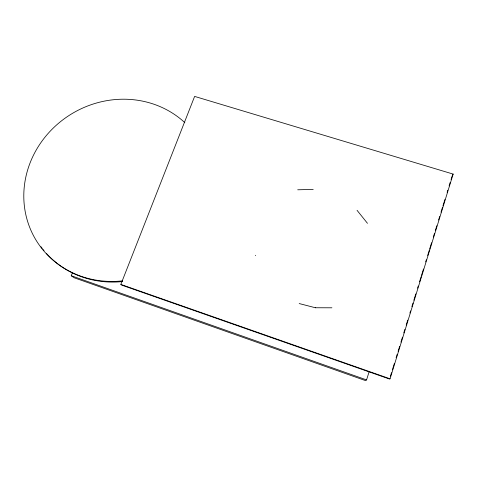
<?xml version="1.0" encoding="UTF-8"?>
<svg xmlns="http://www.w3.org/2000/svg" width="477" height="477" viewBox="0 0 477 477"><rect width="100%" height="100%" fill="white"/><g stroke="black" fill="none" stroke-linecap="round" stroke-linejoin="round"><path stroke-width="0.72" d="M390.43 376.21L391.522 372.662M392.398 369.818L394.366 363.432M396.119 357.75L397.216 354.202M398.092 351.358L399.625 346.391M400.936 342.128L402.469 337.161M403.781 332.898L404.878 329.351M406.189 325.093L407.722 320.121M409.91 313.019L410.566 310.891M411.884 306.633L412.975 303.08M413.851 300.242L415.825 293.85M417.572 288.174L418.234 286.045M419.545 281.782L421.078 276.815M421.513 275.39L423.487 269.004M425.675 261.903L426.331 259.774M427.642 255.511L429.175 250.544M429.616 249.125L431.584 242.733M433.337 237.057L434.434 233.503M435.304 230.665L436.843 225.693M438.59 220.016L439.687 216.463M440.998 212.205L442.531 207.233M442.972 205.814L444.94 199.428M447.128 192.326L447.784 190.198M449.101 185.935L450.193 182.387M451.069 179.549L452.166 175.995M390.049 378.804L453.15 174.087L194.622 96.408L120.848 284.417L121.647 285.091L389.554 379.048L390.049 378.804L120.848 284.417M72.635 272.301L71.234 275.736L74.173 277.769L365.483 380.592L366.563 379.907L369.019 372.102M452.381 175.286L453.15 174.087M297.702 189.792L313.21 189.399M315.345 307.754L331.909 307.796M299.198 303.557L315.47 307.772M71.234 275.736L366.563 379.907M357.058 210.339L367.475 223.331M255.338 255.308L255.463 255.654M122.559 280.852A95.674 89.271 -32 0 1 30.224 162.538A95.674 89.271 -32 0 1 184.832 122.661M122.601 281.561A95.275 88.931 -32 0 1 46.305 253.305M44.009 250.64A95.275 88.931 -32 0 1 43.121 249.543M42.25 248.434A95.275 88.931 -32 0 1 40.986 246.746"/></g></svg>
